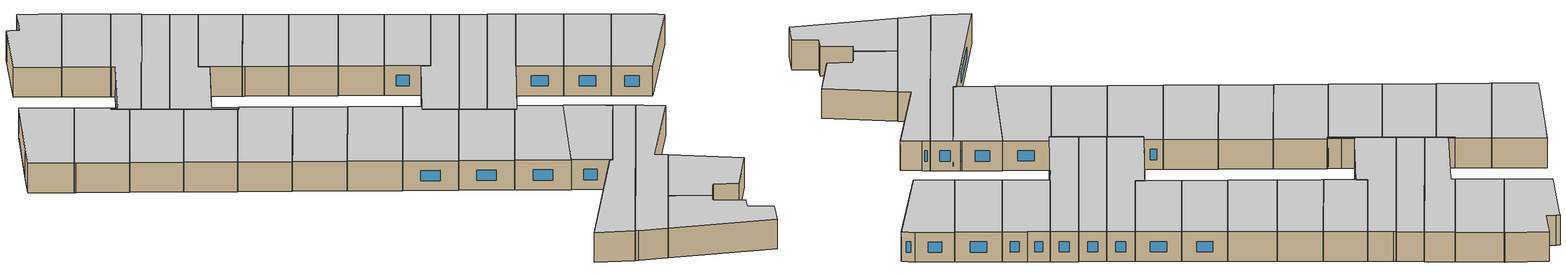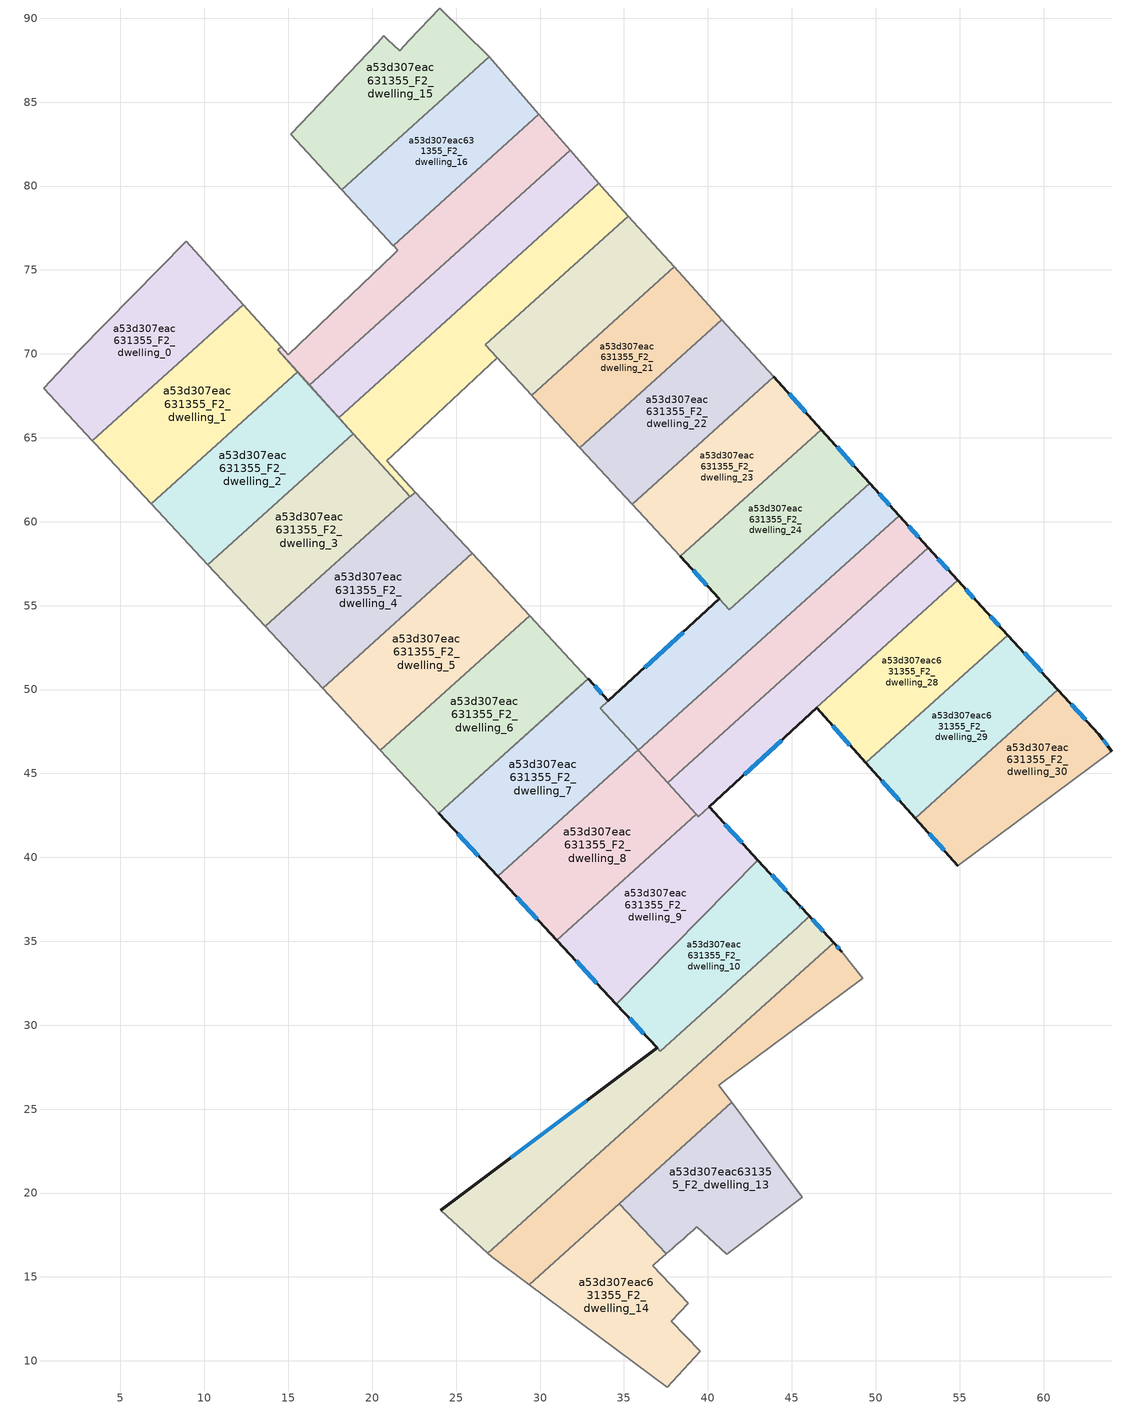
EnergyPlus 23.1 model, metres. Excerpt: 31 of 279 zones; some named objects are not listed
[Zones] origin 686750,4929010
a53d307eac631355_F2_dwelling_0
 floor to a53d307eac631355_F1_dwelling_0 (EU_floor_Construction): 8.92,76.72 12.33,72.93 3.33,64.83 0.42,67.96 2.51,70.19 z6
 wall adiabatic (EU_wall_Construction): 12.33,72.93 8.92,76.72 2.51,70.19 0.42,67.96 3.33,64.83 z6:9
 wall to a53d307eac631355_F2_dwelling_1 (EU_wall_Construction): 3.33,64.83 12.33,72.93 z6:9
 ceiling to a53d307eac631355_F3_dwelling_0 (EU_floor_Construction): 12.33,72.93 8.92,76.72 2.51,70.19 0.42,67.96 3.33,64.83 z9
a53d307eac631355_F2_dwelling_1
 floor to a53d307eac631355_F1_dwelling_1 (EU_floor_Construction): 14.57,70.43 14.37,70.25 15.55,68.93 6.83,61.07 3.47,64.68 3.33,64.83 12.33,72.93 z6
 wall to a53d307eac631355_F2_dwelling_2 (EU_wall_Construction): 6.83,61.07 15.55,68.93 z6:9
 wall adiabatic (EU_wall_Construction): 3.33,64.83 3.47,64.68 6.83,61.07 / 14.57,70.43 12.33,72.93 / 15.55,68.93 14.37,70.25 z6:9
 wall to a53d307eac631355_F2_dwelling_17 (EU_wall_Construction): 14.37,70.25 14.57,70.43 z6:9
 ceiling to a53d307eac631355_F3_dwelling_1 (EU_floor_Construction): 15.55,68.93 14.37,70.25 14.57,70.43 12.33,72.93 3.33,64.83 3.47,64.68 6.83,61.07 z9
a53d307eac631355_F2_dwelling_10
 floor to a53d307eac631355_F1_dwelling_10 (EU_floor_Construction): 45.48,37.11 45.61,36.96 46.06,36.48 45.35,35.84 37.15,28.45 34.54,31.26 42.98,39.84 z6
 wall outside (EU_wall_Construction): 45.61,36.96 45.48,37.11 42.98,39.84 / 34.54,31.26 36.97,28.64 z6:9
 wall to a53d307eac631355_F2_dwelling_9 (EU_wall_Construction): 42.98,39.84 34.54,31.26 z6:9
 wall to a53d307eac631355_F2_dwelling_11 (EU_wall_Construction): 36.97,28.64 37.15,28.45 45.35,35.84 46.06,36.48 45.61,36.96 z6:9
 window (EU_Window_Construction): 44.67,38 43.8,38.95 / 45.57,37.01 45.52,37.06 / 35.33,30.41 36.18,29.49 z6.98:8.02
 ceiling to a53d307eac631355_F3_dwelling_10 (EU_floor_Construction): 45.35,35.84 46.06,36.48 45.61,36.96 45.48,37.11 42.98,39.84 34.54,31.26 37.15,28.45 z9
a53d307eac631355_F2_dwelling_11
 floor to a53d307eac631355_F1_dwelling_11 (EU_floor_Construction): 46.06,36.48 45.62,36.97 47.5,34.92 26.9,16.4 24.07,18.97 36.97,28.64 37.15,28.45 z6
 wall outside (EU_wall_Construction): 36.97,28.64 24.07,18.97 / 47.5,34.92 45.62,36.97 z6:9
 wall to a53d307eac631355_F2_dwelling_12 (EU_wall_Construction): 26.9,16.4 47.5,34.92 z6:9
 wall adiabatic (EU_wall_Construction): 24.07,18.97 26.9,16.4 z6:9
 window (EU_Window_Construction): 32.78,25.5 28.27,22.12 / 46.89,35.59 46.23,36.3 z6.98:8.02
 ceiling to a53d307eac631355_F3_dwelling_11 (EU_floor_Construction): 37.15,28.45 36.97,28.64 24.07,18.97 26.9,16.4 47.5,34.92 45.62,36.97 46.06,36.48 z9
a53d307eac631355_F2_dwelling_12
 floor to a53d307eac631355_F1_dwelling_12 (EU_floor_Construction): 47.99,34.38 49.22,32.79 40.66,26.41 41.42,25.4 29.36,14.54 27.11,16.2 26.9,16.4 47.5,34.92 47.53,34.88 z6
 wall outside (EU_wall_Construction): 47.99,34.38 47.53,34.88 47.5,34.92 z6:9
 wall adiabatic (EU_wall_Construction): 26.9,16.4 27.11,16.2 29.36,14.54 / 41.42,25.4 40.66,26.41 49.22,32.79 47.99,34.38 z6:9
 wall to a53d307eac631355_F2_dwelling_13 (EU_wall_Construction): 34.71,19.36 41.42,25.4 z6:9
 wall to a53d307eac631355_F2_dwelling_14 (EU_wall_Construction): 29.36,14.54 34.71,19.36 z6:9
 window (EU_Window_Construction): 47.84,34.54 47.68,34.72 z6.98:8.02
 ceiling to a53d307eac631355_F3_dwelling_12 (EU_floor_Construction): 41.42,25.4 40.66,26.41 49.22,32.79 47.99,34.38 47.53,34.88 47.5,34.92 26.9,16.4 27.11,16.2 29.36,14.54 z9
a53d307eac631355_F2_dwelling_13
 floor to a53d307eac631355_F1_dwelling_13 (EU_floor_Construction): 41.42,25.4 45.62,19.75 41.11,16.34 39.34,17.98 39.23,17.88 39.12,17.79 38.78,17.49 38.62,17.35 38.55,17.29 38.09,16.89 37.87,16.69 37.72,16.55 37.53,16.39 34.71,19.36 z6
 wall adiabatic (EU_wall_Construction): 37.53,16.39 37.72,16.55 37.87,16.69 38.09,16.89 38.55,17.29 38.62,17.35 38.78,17.49 39.12,17.79 39.23,17.88 39.34,17.98 41.11,16.34 45.62,19.75 41.42,25.4 z6:9
 wall to a53d307eac631355_F2_dwelling_14 (EU_wall_Construction): 34.71,19.36 37.53,16.39 z6:9
 ceiling to a53d307eac631355_F3_dwelling_13 (EU_floor_Construction): 45.62,19.75 41.42,25.4 34.71,19.36 37.53,16.39 37.72,16.55 37.87,16.69 38.09,16.89 38.55,17.29 38.62,17.35 38.78,17.49 39.12,17.79 39.23,17.88 39.34,17.98 41.11,16.34 z9
a53d307eac631355_F2_dwelling_14
 floor to a53d307eac631355_F1_dwelling_14 (EU_floor_Construction): 37.53,16.39 37.07,15.99 37.04,15.96 36.81,15.76 36.7,15.66 38.82,13.42 37.83,12.35 39.54,10.56 37.57,8.44 29.36,14.54 34.71,19.36 z6
 wall adiabatic (EU_wall_Construction): 29.36,14.54 37.57,8.44 39.54,10.56 37.83,12.35 38.82,13.42 36.7,15.66 36.81,15.76 37.04,15.96 37.07,15.99 37.53,16.39 z6:9
 ceiling to a53d307eac631355_F3_dwelling_14 (EU_floor_Construction): 37.57,8.44 39.54,10.56 37.83,12.35 38.82,13.42 36.7,15.66 36.81,15.76 37.04,15.96 37.07,15.99 37.53,16.39 34.71,19.36 29.36,14.54 z9
a53d307eac631355_F2_dwelling_15
 floor to a53d307eac631355_F1_dwelling_15 (EU_floor_Construction): 26.91,87.75 26.96,87.69 18.19,79.79 15.15,83.08 20.32,88.55 20.69,88.95 20.93,88.73 21.63,88.07 22.21,88.69 24.03,90.61 z6
 wall adiabatic (EU_wall_Construction): 26.96,87.69 26.91,87.75 24.03,90.61 22.21,88.69 21.63,88.07 20.93,88.73 20.69,88.95 20.32,88.55 15.15,83.08 18.19,79.79 z6:9
 wall to a53d307eac631355_F2_dwelling_16 (EU_wall_Construction): 18.19,79.79 26.96,87.69 z6:9
 ceiling to a53d307eac631355_F3_dwelling_15 (EU_floor_Construction): 26.96,87.69 26.91,87.75 24.03,90.61 22.21,88.69 21.63,88.07 20.93,88.73 20.69,88.95 20.32,88.55 15.15,83.08 18.19,79.79 z9
a53d307eac631355_F2_dwelling_16
 floor to a53d307eac631355_F1_dwelling_16 (EU_floor_Construction): 26.96,87.69 29.94,84.27 21.27,76.46 18.19,79.79 z6
 wall to a53d307eac631355_F2_dwelling_17 (EU_wall_Construction): 21.27,76.46 29.94,84.27 z6:9
 wall adiabatic (EU_wall_Construction): 18.19,79.79 21.27,76.46 / 29.94,84.27 26.96,87.69 z6:9
 ceiling to a53d307eac631355_F3_dwelling_16 (EU_floor_Construction): 29.94,84.27 26.96,87.69 18.19,79.79 21.27,76.46 z9
a53d307eac631355_F2_dwelling_17
 floor to a53d307eac631355_F1_dwelling_17 (EU_floor_Construction): 29.94,84.27 31.79,82.13 16.26,68.14 14.37,70.25 14.57,70.43 15,69.95 21.29,75.93 21.53,76.16 21.28,76.44 21.27,76.46 z6
 wall adiabatic (EU_wall_Construction): 21.27,76.46 21.28,76.44 21.53,76.16 21.29,75.93 15,69.95 14.57,70.43 / 31.79,82.13 29.94,84.27 / 14.37,70.25 16.26,68.14 z6:9
 wall to a53d307eac631355_F2_dwelling_18 (EU_wall_Construction): 16.26,68.14 31.79,82.13 z6:9
 ceiling to a53d307eac631355_F3_dwelling_17 (EU_floor_Construction): 21.53,76.16 21.29,75.93 15,69.95 14.57,70.43 14.37,70.25 16.26,68.14 31.79,82.13 29.94,84.27 21.27,76.46 21.28,76.44 z9
a53d307eac631355_F2_dwelling_18
 floor to a53d307eac631355_F1_dwelling_18 (EU_floor_Construction): 31.79,82.13 33.5,80.16 18.01,66.2 16.26,68.14 z6
 wall adiabatic (EU_wall_Construction): 33.5,80.16 31.79,82.13 / 16.26,68.14 18.01,66.2 z6:9
 wall to a53d307eac631355_F2_dwelling_19 (EU_wall_Construction): 18.01,66.2 33.5,80.16 z6:9
 ceiling to a53d307eac631355_F3_dwelling_18 (EU_floor_Construction): 33.5,80.16 31.79,82.13 16.26,68.14 18.01,66.2 z9
a53d307eac631355_F2_dwelling_19
 floor to a53d307eac631355_F1_dwelling_19 (EU_floor_Construction): 33.67,79.96 35.25,78.22 26.73,70.54 27.45,69.76 21.63,64.34 20.85,63.62 21.67,62.74 22.57,61.77 22.26,61.49 18.01,66.2 33.5,80.16 z6
 wall to a53d307eac631355_F2_dwelling_4 (EU_wall_Construction): 22.26,61.49 22.57,61.77 z6:9
 wall adiabatic (EU_wall_Construction): 18.01,66.2 22.26,61.49 / 22.57,61.77 21.67,62.74 20.85,63.62 21.63,64.34 27.45,69.76 26.73,70.54 35.25,78.22 33.67,79.96 33.5,80.16 z6:9
 ceiling to a53d307eac631355_F3_dwelling_19 (EU_floor_Construction): 27.45,69.76 26.73,70.54 35.25,78.22 33.67,79.96 33.5,80.16 18.01,66.2 22.26,61.49 22.57,61.77 21.67,62.74 20.85,63.62 21.63,64.34 z9
a53d307eac631355_F2_dwelling_2
 floor to a53d307eac631355_F1_dwelling_2 (EU_floor_Construction): 15.55,68.93 18.88,65.24 10.21,57.43 6.83,61.07 z6
 wall adiabatic (EU_wall_Construction): 18.88,65.24 15.55,68.93 / 6.83,61.07 10.21,57.43 z6:9
 wall to a53d307eac631355_F2_dwelling_3 (EU_wall_Construction): 10.21,57.43 18.88,65.24 z6:9
 ceiling to a53d307eac631355_F3_dwelling_2 (EU_floor_Construction): 18.88,65.24 15.55,68.93 6.83,61.07 10.21,57.43 z9
a53d307eac631355_F2_dwelling_20
 floor to a53d307eac631355_F1_dwelling_20 (EU_floor_Construction): 35.25,78.22 37.99,75.18 29.5,67.54 26.74,70.55 z6
 wall adiabatic (EU_wall_Construction): 37.99,75.18 35.25,78.22 26.74,70.55 / 26.73,70.54 29.5,67.54 z6:9
 wall to a53d307eac631355_F2_dwelling_21 (EU_wall_Construction): 29.5,67.54 37.99,75.18 z6:9
 ceiling to a53d307eac631355_F3_dwelling_20 (EU_floor_Construction): 37.99,75.18 35.25,78.22 26.74,70.55 29.5,67.54 z9
a53d307eac631355_F2_dwelling_21
 floor to a53d307eac631355_F1_dwelling_21 (EU_floor_Construction): 37.99,75.18 40.84,72.04 32.38,64.42 29.64,67.39 29.5,67.54 z6
 wall adiabatic (EU_wall_Construction): 29.5,67.54 29.64,67.39 32.38,64.42 / 40.84,72.04 37.99,75.18 z6:9
 wall to a53d307eac631355_F2_dwelling_22 (EU_wall_Construction): 32.38,64.42 40.84,72.04 z6:9
 ceiling to a53d307eac631355_F3_dwelling_21 (EU_floor_Construction): 40.84,72.04 37.99,75.18 29.5,67.54 29.64,67.39 32.38,64.42 z9
a53d307eac631355_F2_dwelling_22
 floor to a53d307eac631355_F1_dwelling_22 (EU_floor_Construction): 40.84,72.04 43.92,68.63 35.49,61.04 32.38,64.42 z6
 wall adiabatic (EU_wall_Construction): 43.92,68.63 40.84,72.04 / 32.38,64.42 35.49,61.04 z6:9
 wall to a53d307eac631355_F2_dwelling_23 (EU_wall_Construction): 35.49,61.04 43.92,68.63 z6:9
 ceiling to a53d307eac631355_F3_dwelling_22 (EU_floor_Construction): 43.92,68.63 40.84,72.04 32.38,64.42 35.49,61.04 z9
a53d307eac631355_F2_dwelling_23
 floor to a53d307eac631355_F1_dwelling_23 (EU_floor_Construction): 43.92,68.63 46.76,65.5 38.36,57.93 35.49,61.04 z6
 wall outside (EU_wall_Construction): 46.76,65.5 43.92,68.63 z6:9
 wall to a53d307eac631355_F2_dwelling_24 (EU_wall_Construction): 38.36,57.93 46.76,65.5 z6:9
 wall adiabatic (EU_wall_Construction): 35.49,61.04 38.36,57.93 z6:9
 window (EU_Window_Construction): 45.84,66.52 44.84,67.61 z6.98:8.02
 ceiling to a53d307eac631355_F3_dwelling_23 (EU_floor_Construction): 46.76,65.5 43.92,68.63 35.49,61.04 38.36,57.93 z9
a53d307eac631355_F2_dwelling_24
 floor to a53d307eac631355_F1_dwelling_24 (EU_floor_Construction): 46.76,65.5 49.65,62.3 41.28,54.76 38.36,57.93 z6
 wall outside (EU_wall_Construction): 38.36,57.93 40.69,55.41 / 49.65,62.3 46.76,65.5 z6:9
 wall to a53d307eac631355_F2_dwelling_25 (EU_wall_Construction): 40.69,55.4 41.28,54.76 49.65,62.3 z6:9
 window (EU_Window_Construction): 39.12,57.11 39.93,56.23 / 48.71,63.34 47.7,64.46 z6.98:8.02
 ceiling to a53d307eac631355_F3_dwelling_24 (EU_floor_Construction): 49.65,62.3 46.76,65.5 38.36,57.93 41.28,54.76 z9
a53d307eac631355_F2_dwelling_25
 floor to a53d307eac631355_F1_dwelling_25 (EU_floor_Construction): 49.65,62.3 51.4,60.37 35.87,46.38 33.6,48.9 40.69,55.4 41.28,54.76 z6
 wall outside (EU_wall_Construction): 51.4,60.37 49.65,62.3 / 40.69,55.4 34.07,49.33 z6:9
 wall to a53d307eac631355_F2_dwelling_26 (EU_wall_Construction): 35.87,46.38 51.4,60.37 z6:9
 wall to a53d307eac631355_F2_dwelling_7 (EU_wall_Construction): 34.07,49.33 33.6,48.9 35.84,46.41 z6:9
 wall to a53d307eac631355_F2_dwelling_8 (EU_wall_Construction): 35.84,46.41 35.87,46.38 z6:9
 window (EU_Window_Construction): 50.83,61 50.21,61.67 / 38.54,53.43 36.22,51.31 z6.98:8.02
 ceiling to a53d307eac631355_F3_dwelling_25 (EU_floor_Construction): 41.28,54.76 40.69,55.4 33.6,48.9 35.87,46.38 51.4,60.37 49.65,62.3 z9
a53d307eac631355_F2_dwelling_26
 floor to a53d307eac631355_F1_dwelling_26 (EU_floor_Construction): 51.4,60.37 53.14,58.43 37.61,44.44 35.87,46.38 z6
 wall outside (EU_wall_Construction): 53.14,58.43 51.4,60.37 z6:9
 wall to a53d307eac631355_F2_dwelling_27 (EU_wall_Construction): 37.61,44.44 53.14,58.43 z6:9
 wall to a53d307eac631355_F2_dwelling_8 (EU_wall_Construction): 35.87,46.38 37.61,44.44 z6:9
 window (EU_Window_Construction): 52.58,59.06 51.96,59.74 z6.98:8.02
 ceiling to a53d307eac631355_F3_dwelling_26 (EU_floor_Construction): 53.14,58.43 51.4,60.37 35.87,46.38 37.61,44.44 z9
a53d307eac631355_F2_dwelling_27
 floor to a53d307eac631355_F1_dwelling_27 (EU_floor_Construction): 53.14,58.43 54.89,56.5 46.47,48.92 46.48,48.9 39.42,42.43 39.35,42.51 37.61,44.44 z6
 wall outside (EU_wall_Construction): 54.89,56.5 53.14,58.43 / 40.08,43.03 46.48,48.9 z6:9
 wall to a53d307eac631355_F2_dwelling_28 (EU_wall_Construction): 46.48,48.9 46.47,48.92 54.89,56.5 z6:9
 wall to a53d307eac631355_F2_dwelling_9 (EU_wall_Construction): 39.43,42.43 40.07,43.02 / 39.35,42.51 39.42,42.43 / 39.3,42.57 39.36,42.51 z6:9
 wall to a53d307eac631355_F2_dwelling_8 (EU_wall_Construction): 37.61,44.44 39.3,42.56 z6:9
 window (EU_Window_Construction): 54.32,57.13 53.71,57.81 / 42.16,44.94 44.4,46.99 z6.98:8.02
 ceiling to a53d307eac631355_F3_dwelling_27 (EU_floor_Construction): 46.48,48.9 46.47,48.92 54.89,56.5 53.14,58.43 37.61,44.44 39.35,42.51 39.42,42.43 z9
a53d307eac631355_F2_dwelling_28
 floor to a53d307eac631355_F1_dwelling_28 (EU_floor_Construction): 56.32,54.92 57.87,53.25 49.41,45.63 46.48,48.9 46.47,48.92 54.89,56.5 z6
 wall outside (EU_wall_Construction): 57.87,53.25 56.32,54.92 54.89,56.5 / 46.48,48.9 49.41,45.63 z6:9
 wall to a53d307eac631355_F2_dwelling_29 (EU_wall_Construction): 49.41,45.63 57.87,53.25 z6:9
 window (EU_Window_Construction): 55.86,55.44 55.36,55.99 / 57.36,53.79 56.82,54.38 / 47.44,47.84 48.46,46.7 z6.98:8.02
 ceiling to a53d307eac631355_F3_dwelling_28 (EU_floor_Construction): 57.87,53.25 56.32,54.92 54.89,56.5 46.47,48.92 46.48,48.9 49.41,45.63 z9
a53d307eac631355_F2_dwelling_29
 floor to a53d307eac631355_F1_dwelling_29 (EU_floor_Construction): 57.87,53.25 60.86,50 52.36,42.34 49.41,45.63 z6
 wall outside (EU_wall_Construction): 60.86,50 57.87,53.25 / 49.41,45.63 52.36,42.34 z6:9
 wall to a53d307eac631355_F2_dwelling_30 (EU_wall_Construction): 52.36,42.34 60.86,50 z6:9
 window (EU_Window_Construction): 59.89,51.06 58.84,52.19 / 50.37,44.56 51.4,43.41 z6.98:8.02
 ceiling to a53d307eac631355_F3_dwelling_29 (EU_floor_Construction): 60.86,50 57.87,53.25 49.41,45.63 52.36,42.34 z9
a53d307eac631355_F2_dwelling_3
 floor to a53d307eac631355_F1_dwelling_3 (EU_floor_Construction): 18.88,65.24 22.22,61.53 13.61,53.77 10.21,57.43 z6
 wall adiabatic (EU_wall_Construction): 22.22,61.53 18.88,65.24 / 10.21,57.43 13.61,53.77 z6:9
 wall to a53d307eac631355_F2_dwelling_4 (EU_wall_Construction): 13.61,53.77 22.22,61.53 z6:9
 ceiling to a53d307eac631355_F3_dwelling_3 (EU_floor_Construction): 22.22,61.53 18.88,65.24 10.21,57.43 13.61,53.77 z9
a53d307eac631355_F2_dwelling_30
 floor to a53d307eac631355_F1_dwelling_30 (EU_floor_Construction): 63.3,47.35 64.07,46.31 54.9,39.51 52.36,42.34 60.86,50 z6
 wall outside (EU_wall_Construction): 52.36,42.34 54.9,39.51 / 64.07,46.31 63.3,47.35 60.86,50 z6:9
 wall adiabatic (EU_wall_Construction): 54.9,39.51 64.07,46.31 z6:9
 window (EU_Window_Construction): 53.19,41.42 54.08,40.43 / 62.51,48.21 61.65,49.14 / 63.82,46.65 63.55,47.01 z6.98:8.02
 ceiling to a53d307eac631355_F3_dwelling_30 (EU_floor_Construction): 64.07,46.31 63.3,47.35 60.86,50 52.36,42.34 54.9,39.51 z9
a53d307eac631355_F2_dwelling_4
 floor to a53d307eac631355_F1_dwelling_4 (EU_floor_Construction): 22.57,61.77 25.95,58.11 17.04,50.08 13.61,53.77 22.22,61.53 22.26,61.49 z6
 wall adiabatic (EU_wall_Construction): 22.26,61.49 22.22,61.53 / 13.61,53.77 17.04,50.08 25.95,58.11 22.57,61.77 z6:9
 ceiling to a53d307eac631355_F3_dwelling_4 (EU_floor_Construction): 25.95,58.11 22.57,61.77 22.26,61.49 22.22,61.53 13.61,53.77 17.04,50.08 z9
a53d307eac631355_F2_dwelling_5
 floor to a53d307eac631355_F1_dwelling_5 (EU_floor_Construction): 25.96,58.11 29.39,54.39 20.49,46.37 17.04,50.08 z6
 wall adiabatic (EU_wall_Construction): 29.39,54.39 25.96,58.11 17.04,50.08 20.49,46.37 z6:9
 wall to a53d307eac631355_F2_dwelling_6 (EU_wall_Construction): 20.49,46.37 29.39,54.39 z6:9
 ceiling to a53d307eac631355_F3_dwelling_5 (EU_floor_Construction): 29.39,54.39 25.96,58.11 17.04,50.08 20.49,46.37 z9
a53d307eac631355_F2_dwelling_6
 floor to a53d307eac631355_F1_dwelling_6 (EU_floor_Construction): 29.39,54.39 32.85,50.65 23.97,42.63 20.49,46.37 z6
 wall adiabatic (EU_wall_Construction): 20.49,46.37 23.97,42.63 32.4,50.23 32.86,50.64 / 32.85,50.65 29.39,54.39 z6:9
 ceiling to a53d307eac631355_F3_dwelling_6 (EU_floor_Construction): 32.85,50.65 29.39,54.39 20.49,46.37 23.97,42.63 z9
a53d307eac631355_F2_dwelling_7
 floor to a53d307eac631355_F1_dwelling_7 (EU_floor_Construction): 34.07,49.33 33.6,48.9 35.84,46.41 27.47,38.87 23.97,42.63 32.86,50.64 z6
 wall outside (EU_wall_Construction): 34.07,49.33 32.86,50.64 / 23.97,42.63 27.47,38.87 z6:9
 wall to a53d307eac631355_F2_dwelling_8 (EU_wall_Construction): 27.47,38.87 35.84,46.41 z6:9
 wall adiabatic (EU_wall_Construction): 32.86,50.64 23.97,42.63 z6:9
 window (EU_Window_Construction): 33.68,49.76 33.25,50.22 / 25.1,41.41 26.33,40.09 z6.98:8.02
 ceiling to a53d307eac631355_F3_dwelling_7 (EU_floor_Construction): 35.84,46.41 33.6,48.9 34.07,49.33 32.86,50.64 23.97,42.63 27.47,38.87 z9
a53d307eac631355_F2_dwelling_8
 floor to a53d307eac631355_F1_dwelling_8 (EU_floor_Construction): 35.84,46.41 39.3,42.57 30.99,35.08 27.47,38.87 z6
 wall outside (EU_wall_Construction): 27.47,38.87 30.99,35.08 z6:9
 wall to a53d307eac631355_F2_dwelling_9 (EU_wall_Construction): 30.99,35.08 39.3,42.57 z6:9
 window (EU_Window_Construction): 28.61,37.64 29.84,36.31 z6.98:8.02
 ceiling to a53d307eac631355_F3_dwelling_8 (EU_floor_Construction): 39.3,42.57 35.84,46.41 27.47,38.87 30.99,35.08 z9
a53d307eac631355_F2_dwelling_9
 floor to a53d307eac631355_F1_dwelling_9 (EU_floor_Construction): 40.07,43.02 42.98,39.84 34.54,31.26 30.99,35.08 39.3,42.57 39.43,42.43 z6
 wall outside (EU_wall_Construction): 42.98,39.84 40.07,43.02 / 30.99,35.08 34.54,31.26 z6:9
 window (EU_Window_Construction): 42.04,40.88 41.02,41.99 / 32.15,33.83 33.39,32.5 z6.98:8.02
 ceiling to a53d307eac631355_F3_dwelling_9 (EU_floor_Construction): 34.54,31.26 42.98,39.84 40.07,43.02 39.43,42.43 39.3,42.57 30.99,35.08 z9
[Building]
EU S2 Campaign: North Axis=0; Terrain=City; Solar Distribution=FullExterior
[Site:Location]
Bologna: Latitude=44.5; Longitude=11.25; Time Zone=1; Elevation=37
[SizingPeriod:WeatherFileDays]
AnnualSizingPeriod: Begin Month=1; Begin Day of Month=1; End Month=12; End Day of Month=31; Day of Week for Start Day=Monday; Use Weather File Daylight Saving Period=No; Use Weather File Rain and Snow Indicators=No
[MATERIAL]
EU_InternalMass_Material: Roughness=MediumRough; Thickness=0.1; Conductivity=1; Density=1800; Specific Heat=900; Thermal Absorptance=0.9; Solar Absorptance=0.7; Visible Absorptance=0.7
[MATERIAL:NOMASS] Roughness=MediumRough; Thermal Absorptance=0.9; Solar Absorptance=0.7; Visible Absorptance=0.7
Name | Thermal Resistance
EU_wall_NoMass | 0.905828
EU_floor_NoMass | 0.67114
[WINDOWMATERIAL:SIMPLEGLAZINGSYSTEM]
EU_Window_SimpleGlazing: UFactor=4.52486; Solar Heat Gain Coefficient=0.85; Visible Transmittance=0.85
[CONSTRUCTION]
EU_wall_Construction: EU_wall_NoMass
EU_floor_Construction: EU_floor_NoMass
EU_Window_Construction: EU_Window_SimpleGlazing
EU_InternalMass_Construction: EU_InternalMass_Material
[ZONE] Type=1; Multiplier=1; Ceiling Height=autocalculate; Floor Area=autocalculate; Part of Total Floor Area=Yes
Name | Volume
a53d307eac631355_F2_dwelling_0 | 171.604
a53d307eac631355_F2_dwelling_1 | 184.271
a53d307eac631355_F2_dwelling_10 | 151.141
a53d307eac631355_F2_dwelling_11 | 222.594
a53d307eac631355_F2_dwelling_12 | 223.252
a53d307eac631355_F2_dwelling_13 | 155.102
a53d307eac631355_F2_dwelling_14 | 157.271
a53d307eac631355_F2_dwelling_15 | 160.153
a53d307eac631355_F2_dwelling_16 | 159.698
a53d307eac631355_F2_dwelling_17 | 163.465
a53d307eac631355_F2_dwelling_18 | 163.493
a53d307eac631355_F2_dwelling_19 | 198.623
a53d307eac631355_F2_dwelling_2 | 174.372
a53d307eac631355_F2_dwelling_20 | 140.32
a53d307eac631355_F2_dwelling_21 | 145.242
a53d307eac631355_F2_dwelling_22 | 156.439
a53d307eac631355_F2_dwelling_23 | 143.767
a53d307eac631355_F2_dwelling_24 | 145.678
a53d307eac631355_F2_dwelling_25 | 187.222
a53d307eac631355_F2_dwelling_26 | 163.474
a53d307eac631355_F2_dwelling_27 | 165.2
a53d307eac631355_F2_dwelling_28 | 150.135
a53d307eac631355_F2_dwelling_29 | 151.158
a53d307eac631355_F2_dwelling_3 | 174.359
a53d307eac631355_F2_dwelling_30 | 149.488
a53d307eac631355_F2_dwelling_4 | 181.154
a53d307eac631355_F2_dwelling_5 | 182.189
a53d307eac631355_F2_dwelling_6 | 183.219
a53d307eac631355_F2_dwelling_7 | 177.751
a53d307eac631355_F2_dwelling_8 | 174.38
a53d307eac631355_F2_dwelling_9 | 174.817
[INTERNALMASS] Construction=EU_InternalMass_Construction
Name | Zone or ZoneList | Surface Area
a53d307eac631355_F2_dwelling_0_EU_InternalMass | a53d307eac631355_F2_dwelling_0 | 57.1994
a53d307eac631355_F2_dwelling_1_EU_InternalMass | a53d307eac631355_F2_dwelling_1 | 61.4251
a53d307eac631355_F2_dwelling_2_EU_InternalMass | a53d307eac631355_F2_dwelling_2 | 58.1245
a53d307eac631355_F2_dwelling_3_EU_InternalMass | a53d307eac631355_F2_dwelling_3 | 58.1197
a53d307eac631355_F2_dwelling_4_EU_InternalMass | a53d307eac631355_F2_dwelling_4 | 60.388
a53d307eac631355_F2_dwelling_5_EU_InternalMass | a53d307eac631355_F2_dwelling_5 | 60.7557
a53d307eac631355_F2_dwelling_6_EU_InternalMass | a53d307eac631355_F2_dwelling_6 | 61.1039
a53d307eac631355_F2_dwelling_7_EU_InternalMass | a53d307eac631355_F2_dwelling_7 | 59.2516
a53d307eac631355_F2_dwelling_8_EU_InternalMass | a53d307eac631355_F2_dwelling_8 | 58.1268
a53d307eac631355_F2_dwelling_9_EU_InternalMass | a53d307eac631355_F2_dwelling_9 | 58.2725
a53d307eac631355_F2_dwelling_10_EU_InternalMass | a53d307eac631355_F2_dwelling_10 | 50.3778
a53d307eac631355_F2_dwelling_11_EU_InternalMass | a53d307eac631355_F2_dwelling_11 | 74.1855
a53d307eac631355_F2_dwelling_12_EU_InternalMass | a53d307eac631355_F2_dwelling_12 | 74.412
a53d307eac631355_F2_dwelling_13_EU_InternalMass | a53d307eac631355_F2_dwelling_13 | 51.7014
a53d307eac631355_F2_dwelling_14_EU_InternalMass | a53d307eac631355_F2_dwelling_14 | 52.428
a53d307eac631355_F2_dwelling_15_EU_InternalMass | a53d307eac631355_F2_dwelling_15 | 53.3843
a53d307eac631355_F2_dwelling_16_EU_InternalMass | a53d307eac631355_F2_dwelling_16 | 53.2325
a53d307eac631355_F2_dwelling_17_EU_InternalMass | a53d307eac631355_F2_dwelling_17 | 54.4884
a53d307eac631355_F2_dwelling_18_EU_InternalMass | a53d307eac631355_F2_dwelling_18 | 54.4977
a53d307eac631355_F2_dwelling_19_EU_InternalMass | a53d307eac631355_F2_dwelling_19 | 66.2078
a53d307eac631355_F2_dwelling_20_EU_InternalMass | a53d307eac631355_F2_dwelling_20 | 46.7851
a53d307eac631355_F2_dwelling_21_EU_InternalMass | a53d307eac631355_F2_dwelling_21 | 48.4154
a53d307eac631355_F2_dwelling_22_EU_InternalMass | a53d307eac631355_F2_dwelling_22 | 52.146
a53d307eac631355_F2_dwelling_23_EU_InternalMass | a53d307eac631355_F2_dwelling_23 | 47.9225
a53d307eac631355_F2_dwelling_24_EU_InternalMass | a53d307eac631355_F2_dwelling_24 | 48.5579
a53d307eac631355_F2_dwelling_25_EU_InternalMass | a53d307eac631355_F2_dwelling_25 | 62.4068
a53d307eac631355_F2_dwelling_26_EU_InternalMass | a53d307eac631355_F2_dwelling_26 | 54.4913
a53d307eac631355_F2_dwelling_27_EU_InternalMass | a53d307eac631355_F2_dwelling_27 | 55.0936
a53d307eac631355_F2_dwelling_28_EU_InternalMass | a53d307eac631355_F2_dwelling_28 | 50.0516
a53d307eac631355_F2_dwelling_29_EU_InternalMass | a53d307eac631355_F2_dwelling_29 | 50.3859
a53d307eac631355_F2_dwelling_30_EU_InternalMass | a53d307eac631355_F2_dwelling_30 | 49.829
[OTHEREQUIPMENT] Fuel Type=Electricity; Design Level Calculation Method=Watts/Area; Power per Zone Floor Area=1; Fraction Latent=0; Fraction Radiant=0; Fraction Lost=0; Carbon Dioxide Generation Rate=0; EndUse Subcategory=EU_Step8_InternalGains
Name | Zone or ZoneList or Space or SpaceList | Schedule
EU_Step8_InternalGain_a53d307eac631355_F2_dwelling_0_f000 | a53d307eac631355_F2_dwelling_0 | EU_Step8_GainSchedule_a53d307eac631355_F2_dwelling_0_f000
EU_Step8_InternalGain_a53d307eac631355_F2_dwelling_1_f000 | a53d307eac631355_F2_dwelling_1 | EU_Step8_GainSchedule_a53d307eac631355_F2_dwelling_1_f000
EU_Step8_InternalGain_a53d307eac631355_F2_dwelling_2_f000 | a53d307eac631355_F2_dwelling_2 | EU_Step8_GainSchedule_a53d307eac631355_F2_dwelling_2_f000
EU_Step8_InternalGain_a53d307eac631355_F2_dwelling_3_f000 | a53d307eac631355_F2_dwelling_3 | EU_Step8_GainSchedule_a53d307eac631355_F2_dwelling_3_f000
EU_Step8_InternalGain_a53d307eac631355_F2_dwelling_4_f000 | a53d307eac631355_F2_dwelling_4 | EU_Step8_GainSchedule_a53d307eac631355_F2_dwelling_4_f000
EU_Step8_InternalGain_a53d307eac631355_F2_dwelling_5_f000 | a53d307eac631355_F2_dwelling_5 | EU_Step8_GainSchedule_a53d307eac631355_F2_dwelling_5_f000
EU_Step8_InternalGain_a53d307eac631355_F2_dwelling_6_f000 | a53d307eac631355_F2_dwelling_6 | EU_Step8_GainSchedule_a53d307eac631355_F2_dwelling_6_f000
EU_Step8_InternalGain_a53d307eac631355_F2_dwelling_7_f000 | a53d307eac631355_F2_dwelling_7 | EU_Step8_GainSchedule_a53d307eac631355_F2_dwelling_7_f000
EU_Step8_InternalGain_a53d307eac631355_F2_dwelling_8_f000 | a53d307eac631355_F2_dwelling_8 | EU_Step8_GainSchedule_a53d307eac631355_F2_dwelling_8_f000
EU_Step8_InternalGain_a53d307eac631355_F2_dwelling_9_f000 | a53d307eac631355_F2_dwelling_9 | EU_Step8_GainSchedule_a53d307eac631355_F2_dwelling_9_f000
EU_Step8_InternalGain_a53d307eac631355_F2_dwelling_10_f000 | a53d307eac631355_F2_dwelling_10 | EU_Step8_GainSchedule_a53d307eac631355_F2_dwelling_10_f000
EU_Step8_InternalGain_a53d307eac631355_F2_dwelling_11_f000 | a53d307eac631355_F2_dwelling_11 | EU_Step8_GainSchedule_a53d307eac631355_F2_dwelling_11_f000
EU_Step8_InternalGain_a53d307eac631355_F2_dwelling_12_f000 | a53d307eac631355_F2_dwelling_12 | EU_Step8_GainSchedule_a53d307eac631355_F2_dwelling_12_f000
EU_Step8_InternalGain_a53d307eac631355_F2_dwelling_13_f000 | a53d307eac631355_F2_dwelling_13 | EU_Step8_GainSchedule_a53d307eac631355_F2_dwelling_13_f000
EU_Step8_InternalGain_a53d307eac631355_F2_dwelling_14_f000 | a53d307eac631355_F2_dwelling_14 | EU_Step8_GainSchedule_a53d307eac631355_F2_dwelling_14_f000
EU_Step8_InternalGain_a53d307eac631355_F2_dwelling_15_f000 | a53d307eac631355_F2_dwelling_15 | EU_Step8_GainSchedule_a53d307eac631355_F2_dwelling_15_f000
EU_Step8_InternalGain_a53d307eac631355_F2_dwelling_16_f000 | a53d307eac631355_F2_dwelling_16 | EU_Step8_GainSchedule_a53d307eac631355_F2_dwelling_16_f000
EU_Step8_InternalGain_a53d307eac631355_F2_dwelling_17_f000 | a53d307eac631355_F2_dwelling_17 | EU_Step8_GainSchedule_a53d307eac631355_F2_dwelling_17_f000
EU_Step8_InternalGain_a53d307eac631355_F2_dwelling_18_f000 | a53d307eac631355_F2_dwelling_18 | EU_Step8_GainSchedule_a53d307eac631355_F2_dwelling_18_f000
EU_Step8_InternalGain_a53d307eac631355_F2_dwelling_19_f000 | a53d307eac631355_F2_dwelling_19 | EU_Step8_GainSchedule_a53d307eac631355_F2_dwelling_19_f000
EU_Step8_InternalGain_a53d307eac631355_F2_dwelling_20_f000 | a53d307eac631355_F2_dwelling_20 | EU_Step8_GainSchedule_a53d307eac631355_F2_dwelling_20_f000
EU_Step8_InternalGain_a53d307eac631355_F2_dwelling_21_f000 | a53d307eac631355_F2_dwelling_21 | EU_Step8_GainSchedule_a53d307eac631355_F2_dwelling_21_f000
EU_Step8_InternalGain_a53d307eac631355_F2_dwelling_22_f000 | a53d307eac631355_F2_dwelling_22 | EU_Step8_GainSchedule_a53d307eac631355_F2_dwelling_22_f000
EU_Step8_InternalGain_a53d307eac631355_F2_dwelling_23_f000 | a53d307eac631355_F2_dwelling_23 | EU_Step8_GainSchedule_a53d307eac631355_F2_dwelling_23_f000
EU_Step8_InternalGain_a53d307eac631355_F2_dwelling_24_f000 | a53d307eac631355_F2_dwelling_24 | EU_Step8_GainSchedule_a53d307eac631355_F2_dwelling_24_f000
EU_Step8_InternalGain_a53d307eac631355_F2_dwelling_25_f000 | a53d307eac631355_F2_dwelling_25 | EU_Step8_GainSchedule_a53d307eac631355_F2_dwelling_25_f000
EU_Step8_InternalGain_a53d307eac631355_F2_dwelling_26_f000 | a53d307eac631355_F2_dwelling_26 | EU_Step8_GainSchedule_a53d307eac631355_F2_dwelling_26_f000
EU_Step8_InternalGain_a53d307eac631355_F2_dwelling_27_f000 | a53d307eac631355_F2_dwelling_27 | EU_Step8_GainSchedule_a53d307eac631355_F2_dwelling_27_f000
EU_Step8_InternalGain_a53d307eac631355_F2_dwelling_28_f000 | a53d307eac631355_F2_dwelling_28 | EU_Step8_GainSchedule_a53d307eac631355_F2_dwelling_28_f000
EU_Step8_InternalGain_a53d307eac631355_F2_dwelling_29_f000 | a53d307eac631355_F2_dwelling_29 | EU_Step8_GainSchedule_a53d307eac631355_F2_dwelling_29_f000
EU_Step8_InternalGain_a53d307eac631355_F2_dwelling_30_f000 | a53d307eac631355_F2_dwelling_30 | EU_Step8_GainSchedule_a53d307eac631355_F2_dwelling_30_f000
[ZONEVENTILATION:DESIGNFLOWRATE] Schedule=EU_AlwaysOn; Design Flow Rate Calculation Method=AirChanges/Hour; Air Changes per Hour=0.73129; Ventilation Type=Natural; Fan Pressure Rise=0; Fan Total Efficiency=1; Constant Term Coefficient=1; Temperature Term Coefficient=0; Velocity Term Coefficient=0; Velocity Squared Term Coefficient=0; Minimum Indoor Temperature=-100; Maximum Indoor Temperature=100; Delta Temperature=-100; Minimum Outdoor Temperature=-100; Maximum Outdoor Temperature=100; Maximum Wind Speed=40
Name | Zone or ZoneList or Space or SpaceList
EU_ConstantAir_a53d307eac631355_F2_dwelling_0 | a53d307eac631355_F2_dwelling_0
EU_ConstantAir_a53d307eac631355_F2_dwelling_1 | a53d307eac631355_F2_dwelling_1
EU_ConstantAir_a53d307eac631355_F2_dwelling_2 | a53d307eac631355_F2_dwelling_2
EU_ConstantAir_a53d307eac631355_F2_dwelling_3 | a53d307eac631355_F2_dwelling_3
EU_ConstantAir_a53d307eac631355_F2_dwelling_4 | a53d307eac631355_F2_dwelling_4
EU_ConstantAir_a53d307eac631355_F2_dwelling_5 | a53d307eac631355_F2_dwelling_5
EU_ConstantAir_a53d307eac631355_F2_dwelling_6 | a53d307eac631355_F2_dwelling_6
EU_ConstantAir_a53d307eac631355_F2_dwelling_7 | a53d307eac631355_F2_dwelling_7
EU_ConstantAir_a53d307eac631355_F2_dwelling_8 | a53d307eac631355_F2_dwelling_8
EU_ConstantAir_a53d307eac631355_F2_dwelling_9 | a53d307eac631355_F2_dwelling_9
EU_ConstantAir_a53d307eac631355_F2_dwelling_10 | a53d307eac631355_F2_dwelling_10
EU_ConstantAir_a53d307eac631355_F2_dwelling_11 | a53d307eac631355_F2_dwelling_11
EU_ConstantAir_a53d307eac631355_F2_dwelling_12 | a53d307eac631355_F2_dwelling_12
EU_ConstantAir_a53d307eac631355_F2_dwelling_13 | a53d307eac631355_F2_dwelling_13
EU_ConstantAir_a53d307eac631355_F2_dwelling_14 | a53d307eac631355_F2_dwelling_14
EU_ConstantAir_a53d307eac631355_F2_dwelling_15 | a53d307eac631355_F2_dwelling_15
EU_ConstantAir_a53d307eac631355_F2_dwelling_16 | a53d307eac631355_F2_dwelling_16
EU_ConstantAir_a53d307eac631355_F2_dwelling_17 | a53d307eac631355_F2_dwelling_17
EU_ConstantAir_a53d307eac631355_F2_dwelling_18 | a53d307eac631355_F2_dwelling_18
EU_ConstantAir_a53d307eac631355_F2_dwelling_19 | a53d307eac631355_F2_dwelling_19
EU_ConstantAir_a53d307eac631355_F2_dwelling_20 | a53d307eac631355_F2_dwelling_20
EU_ConstantAir_a53d307eac631355_F2_dwelling_21 | a53d307eac631355_F2_dwelling_21
EU_ConstantAir_a53d307eac631355_F2_dwelling_22 | a53d307eac631355_F2_dwelling_22
EU_ConstantAir_a53d307eac631355_F2_dwelling_23 | a53d307eac631355_F2_dwelling_23
EU_ConstantAir_a53d307eac631355_F2_dwelling_24 | a53d307eac631355_F2_dwelling_24
EU_ConstantAir_a53d307eac631355_F2_dwelling_25 | a53d307eac631355_F2_dwelling_25
EU_ConstantAir_a53d307eac631355_F2_dwelling_26 | a53d307eac631355_F2_dwelling_26
EU_ConstantAir_a53d307eac631355_F2_dwelling_27 | a53d307eac631355_F2_dwelling_27
EU_ConstantAir_a53d307eac631355_F2_dwelling_28 | a53d307eac631355_F2_dwelling_28
EU_ConstantAir_a53d307eac631355_F2_dwelling_29 | a53d307eac631355_F2_dwelling_29
EU_ConstantAir_a53d307eac631355_F2_dwelling_30 | a53d307eac631355_F2_dwelling_30
[HVACTEMPLATE:THERMOSTAT] Constant Heating Setpoint=20; Constant Cooling Setpoint=50
EU_HeatOnly_a53d307eac631355_F2_dwelling_19; EU_HeatOnly_a53d307eac631355_F2_dwelling_20; EU_HeatOnly_a53d307eac631355_F2_dwelling_21; EU_HeatOnly_a53d307eac631355_F2_dwelling_22; EU_HeatOnly_a53d307eac631355_F2_dwelling_23; EU_HeatOnly_a53d307eac631355_F2_dwelling_24; EU_HeatOnly_a53d307eac631355_F2_dwelling_25; EU_HeatOnly_a53d307eac631355_F2_dwelling_26; EU_HeatOnly_a53d307eac631355_F2_dwelling_27; EU_HeatOnly_a53d307eac631355_F2_dwelling_28; EU_HeatOnly_a53d307eac631355_F2_dwelling_29; EU_HeatOnly_a53d307eac631355_F2_dwelling_30; EU_HeatOnly_a53d307eac631355_F3_dwelling_0; EU_HeatOnly_a53d307eac631355_F3_dwelling_1; EU_HeatOnly_a53d307eac631355_F3_dwelling_2; EU_HeatOnly_a53d307eac631355_F3_dwelling_3; EU_HeatOnly_a53d307eac631355_F3_dwelling_4; EU_HeatOnly_a53d307eac631355_F3_dwelling_5; EU_HeatOnly_a53d307eac631355_F3_dwelling_6; EU_HeatOnly_a53d307eac631355_F3_dwelling_7; EU_HeatOnly_a53d307eac631355_F3_dwelling_8; EU_HeatOnly_a53d307eac631355_F3_dwelling_9; EU_HeatOnly_a53d307eac631355_F3_dwelling_10; EU_HeatOnly_a53d307eac631355_F3_dwelling_11; EU_HeatOnly_a53d307eac631355_F3_dwelling_12; EU_HeatOnly_a53d307eac631355_F3_dwelling_13; EU_HeatOnly_a53d307eac631355_F3_dwelling_14; EU_HeatOnly_a53d307eac631355_F3_dwelling_15; EU_HeatOnly_a53d307eac631355_F3_dwelling_16; EU_HeatOnly_a53d307eac631355_F3_dwelling_17; EU_HeatOnly_a53d307eac631355_F3_dwelling_18; EU_HeatOnly_a53d307eac631355_F3_dwelling_19; EU_HeatOnly_a53d307eac631355_F3_dwelling_20; EU_HeatOnly_a53d307eac631355_F3_dwelling_21; EU_HeatOnly_a53d307eac631355_F3_dwelling_22; EU_HeatOnly_a53d307eac631355_F3_dwelling_23; EU_HeatOnly_a53d307eac631355_F3_dwelling_24; EU_HeatOnly_a53d307eac631355_F3_dwelling_25; EU_HeatOnly_a53d307eac631355_F3_dwelling_26; EU_HeatOnly_a53d307eac631355_F3_dwelling_27; EU_HeatOnly_a53d307eac631355_F3_dwelling_28; EU_HeatOnly_a53d307eac631355_F3_dwelling_29; EU_HeatOnly_a53d307eac631355_F3_dwelling_30; EU_HeatOnly_a53d307eac631355_F4_dwelling_0; EU_HeatOnly_a53d307eac631355_F4_dwelling_1; EU_HeatOnly_a53d307eac631355_F4_dwelling_2; EU_HeatOnly_a53d307eac631355_F4_dwelling_3; EU_HeatOnly_a53d307eac631355_F4_dwelling_4; EU_HeatOnly_a53d307eac631355_F4_dwelling_5; EU_HeatOnly_a53d307eac631355_F4_dwelling_6; EU_HeatOnly_a53d307eac631355_F4_dwelling_7; EU_HeatOnly_a53d307eac631355_F4_dwelling_8; EU_HeatOnly_a53d307eac631355_F4_dwelling_9; EU_HeatOnly_a53d307eac631355_F4_dwelling_10; EU_HeatOnly_a53d307eac631355_F4_dwelling_11; EU_HeatOnly_a53d307eac631355_F4_dwelling_12; EU_HeatOnly_a53d307eac631355_F4_dwelling_13; EU_HeatOnly_a53d307eac631355_F4_dwelling_14
[HVACTEMPLATE:ZONE:IDEALLOADSAIRSYSTEM] System Availability Schedule=EU_AlwaysOn; Maximum Heating Supply Air Temperature=50; Minimum Cooling Supply Air Temperature=13; Maximum Heating Supply Air Humidity Ratio=0.0156; Minimum Cooling Supply Air Humidity Ratio=0.0077; Heating Limit=NoLimit; Cooling Limit=NoLimit; Heating Availability Schedule=EU_AlwaysOn; Cooling Availability Schedule=EU_CoolingOff; Dehumidification Control Type=ConstantSensibleHeatRatio; Cooling Sensible Heat Ratio=0.7; Dehumidification Setpoint=60; Humidification Control Type=None; Humidification Setpoint=30; Outdoor Air Method=None; Outdoor Air Flow Rate per Person=0.00944; Outdoor Air Flow Rate per Zone Floor Area=0; Outdoor Air Flow Rate per Zone=0; Demand Controlled Ventilation Type=None; Outdoor Air Economizer Type=NoEconomizer; Heat Recovery Type=None; Sensible Heat Recovery Effectiveness=0.7; Latent Heat Recovery Effectiveness=0.65
Name | Template Thermostat
a53d307eac631355_F2_dwelling_0 | EU_HeatOnly_a53d307eac631355_F2_dwelling_0
a53d307eac631355_F2_dwelling_1 | EU_HeatOnly_a53d307eac631355_F2_dwelling_1
a53d307eac631355_F2_dwelling_2 | EU_HeatOnly_a53d307eac631355_F2_dwelling_2
a53d307eac631355_F2_dwelling_3 | EU_HeatOnly_a53d307eac631355_F2_dwelling_3
a53d307eac631355_F2_dwelling_4 | EU_HeatOnly_a53d307eac631355_F2_dwelling_4
a53d307eac631355_F2_dwelling_5 | EU_HeatOnly_a53d307eac631355_F2_dwelling_5
a53d307eac631355_F2_dwelling_6 | EU_HeatOnly_a53d307eac631355_F2_dwelling_6
a53d307eac631355_F2_dwelling_7 | EU_HeatOnly_a53d307eac631355_F2_dwelling_7
a53d307eac631355_F2_dwelling_8 | EU_HeatOnly_a53d307eac631355_F2_dwelling_8
a53d307eac631355_F2_dwelling_9 | EU_HeatOnly_a53d307eac631355_F2_dwelling_9
a53d307eac631355_F2_dwelling_10 | EU_HeatOnly_a53d307eac631355_F2_dwelling_10
a53d307eac631355_F2_dwelling_11 | EU_HeatOnly_a53d307eac631355_F2_dwelling_11
a53d307eac631355_F2_dwelling_12 | EU_HeatOnly_a53d307eac631355_F2_dwelling_12
a53d307eac631355_F2_dwelling_13 | EU_HeatOnly_a53d307eac631355_F2_dwelling_13
a53d307eac631355_F2_dwelling_14 | EU_HeatOnly_a53d307eac631355_F2_dwelling_14
a53d307eac631355_F2_dwelling_15 | EU_HeatOnly_a53d307eac631355_F2_dwelling_15
a53d307eac631355_F2_dwelling_16 | EU_HeatOnly_a53d307eac631355_F2_dwelling_16
a53d307eac631355_F2_dwelling_17 | EU_HeatOnly_a53d307eac631355_F2_dwelling_17
a53d307eac631355_F2_dwelling_18 | EU_HeatOnly_a53d307eac631355_F2_dwelling_18
a53d307eac631355_F2_dwelling_19 | EU_HeatOnly_a53d307eac631355_F2_dwelling_19
a53d307eac631355_F2_dwelling_20 | EU_HeatOnly_a53d307eac631355_F2_dwelling_20
a53d307eac631355_F2_dwelling_21 | EU_HeatOnly_a53d307eac631355_F2_dwelling_21
a53d307eac631355_F2_dwelling_22 | EU_HeatOnly_a53d307eac631355_F2_dwelling_22
a53d307eac631355_F2_dwelling_23 | EU_HeatOnly_a53d307eac631355_F2_dwelling_23
a53d307eac631355_F2_dwelling_24 | EU_HeatOnly_a53d307eac631355_F2_dwelling_24
a53d307eac631355_F2_dwelling_25 | EU_HeatOnly_a53d307eac631355_F2_dwelling_25
a53d307eac631355_F2_dwelling_26 | EU_HeatOnly_a53d307eac631355_F2_dwelling_26
a53d307eac631355_F2_dwelling_27 | EU_HeatOnly_a53d307eac631355_F2_dwelling_27
a53d307eac631355_F2_dwelling_28 | EU_HeatOnly_a53d307eac631355_F2_dwelling_28
a53d307eac631355_F2_dwelling_29 | EU_HeatOnly_a53d307eac631355_F2_dwelling_29
a53d307eac631355_F2_dwelling_30 | EU_HeatOnly_a53d307eac631355_F2_dwelling_30
[SIZING:ZONE] Zone Cooling Design Supply Air Temperature Input Method=SupplyAirTemperature; Zone Cooling Design Supply Air Temperature=13; Zone Heating Design Supply Air Temperature Input Method=SupplyAirTemperature; Zone Heating Design Supply Air Temperature=50; Zone Cooling Design Supply Air Humidity Ratio=0.008; Zone Heating Design Supply Air Humidity Ratio=0.008; Cooling Design Air Flow Method=DesignDay; Cooling Design Air Flow Rate=0; Cooling Minimum Air Flow per Zone Floor Area=0.000762; Cooling Minimum Air Flow=0; Cooling Minimum Air Flow Fraction=0.2; Heating Design Air Flow Method=DesignDay; Heating Design Air Flow Rate=0; Heating Maximum Air Flow per Zone Floor Area=0.002032; Heating Maximum Air Flow=0.141576; Heating Maximum Air Flow Fraction=0.3; Account for Dedicated Outdoor Air System=No; Dedicated Outdoor Air System Control Strategy=NeutralSupplyAir; Dedicated Outdoor Air Low Setpoint Temperature for Design=autosize; Dedicated Outdoor Air High Setpoint Temperature for Design=autosize; Zone Load Sizing Method=Sensible Load Only No Latent Load; Zone Latent Cooling Design Supply Air Humidity Ratio Input Method=HumidityRatioDifference; Zone Cooling Design Supply Air Humidity Ratio Difference=0.005; Zone Latent Heating Design Supply Air Humidity Ratio Input Method=HumidityRatioDifference; Zone Humidification Design Supply Air Humidity Ratio Difference=0.005
a53d307eac631355_F2_dwelling_0; a53d307eac631355_F2_dwelling_1; a53d307eac631355_F2_dwelling_2; a53d307eac631355_F2_dwelling_3; a53d307eac631355_F2_dwelling_4; a53d307eac631355_F2_dwelling_5; a53d307eac631355_F2_dwelling_6; a53d307eac631355_F2_dwelling_7; a53d307eac631355_F2_dwelling_8; a53d307eac631355_F2_dwelling_9; a53d307eac631355_F2_dwelling_10; a53d307eac631355_F2_dwelling_11; a53d307eac631355_F2_dwelling_12; a53d307eac631355_F2_dwelling_13; a53d307eac631355_F2_dwelling_14; a53d307eac631355_F2_dwelling_15; a53d307eac631355_F2_dwelling_16; a53d307eac631355_F2_dwelling_17; a53d307eac631355_F2_dwelling_18; a53d307eac631355_F2_dwelling_19; a53d307eac631355_F2_dwelling_20; a53d307eac631355_F2_dwelling_21; a53d307eac631355_F2_dwelling_22; a53d307eac631355_F2_dwelling_23; a53d307eac631355_F2_dwelling_24; a53d307eac631355_F2_dwelling_25; a53d307eac631355_F2_dwelling_26; a53d307eac631355_F2_dwelling_27; a53d307eac631355_F2_dwelling_28; a53d307eac631355_F2_dwelling_29; a53d307eac631355_F2_dwelling_30
[SCHEDULE:CONSTANT]
Name | Hourly Value
EU_AlwaysOn | 1
EU_CoolingOff | 0
[SCHEDULE:FILE] Column Number=1; Rows to Skip at Top=0; Number of Hours of Data=8760; Column Separator=Comma; Interpolate to Timestep=No; Minutes per Item=60; Adjust Schedule for Daylight Savings=Yes
Name | File
EU_Step8_GainSchedule_a53d307eac631355_F2_dwelling_0_f000 | ../../schedules/a53d307eac631355/a53d307eac631355_F2_dwelling_0_f000_gain.csv
EU_Step8_GainSchedule_a53d307eac631355_F2_dwelling_1_f000 | ../../schedules/a53d307eac631355/a53d307eac631355_F2_dwelling_1_f000_gain.csv
EU_Step8_GainSchedule_a53d307eac631355_F2_dwelling_2_f000 | ../../schedules/a53d307eac631355/a53d307eac631355_F2_dwelling_2_f000_gain.csv
EU_Step8_GainSchedule_a53d307eac631355_F2_dwelling_3_f000 | ../../schedules/a53d307eac631355/a53d307eac631355_F2_dwelling_3_f000_gain.csv
EU_Step8_GainSchedule_a53d307eac631355_F2_dwelling_4_f000 | ../../schedules/a53d307eac631355/a53d307eac631355_F2_dwelling_4_f000_gain.csv
EU_Step8_GainSchedule_a53d307eac631355_F2_dwelling_5_f000 | ../../schedules/a53d307eac631355/a53d307eac631355_F2_dwelling_5_f000_gain.csv
EU_Step8_GainSchedule_a53d307eac631355_F2_dwelling_6_f000 | ../../schedules/a53d307eac631355/a53d307eac631355_F2_dwelling_6_f000_gain.csv
EU_Step8_GainSchedule_a53d307eac631355_F2_dwelling_7_f000 | ../../schedules/a53d307eac631355/a53d307eac631355_F2_dwelling_7_f000_gain.csv
EU_Step8_GainSchedule_a53d307eac631355_F2_dwelling_8_f000 | ../../schedules/a53d307eac631355/a53d307eac631355_F2_dwelling_8_f000_gain.csv
EU_Step8_GainSchedule_a53d307eac631355_F2_dwelling_9_f000 | ../../schedules/a53d307eac631355/a53d307eac631355_F2_dwelling_9_f000_gain.csv
EU_Step8_GainSchedule_a53d307eac631355_F2_dwelling_10_f000 | ../../schedules/a53d307eac631355/a53d307eac631355_F2_dwelling_10_f000_gain.csv
EU_Step8_GainSchedule_a53d307eac631355_F2_dwelling_11_f000 | ../../schedules/a53d307eac631355/a53d307eac631355_F2_dwelling_11_f000_gain.csv
EU_Step8_GainSchedule_a53d307eac631355_F2_dwelling_12_f000 | ../../schedules/a53d307eac631355/a53d307eac631355_F2_dwelling_12_f000_gain.csv
EU_Step8_GainSchedule_a53d307eac631355_F2_dwelling_13_f000 | ../../schedules/a53d307eac631355/a53d307eac631355_F2_dwelling_13_f000_gain.csv
EU_Step8_GainSchedule_a53d307eac631355_F2_dwelling_14_f000 | ../../schedules/a53d307eac631355/a53d307eac631355_F2_dwelling_14_f000_gain.csv
EU_Step8_GainSchedule_a53d307eac631355_F2_dwelling_15_f000 | ../../schedules/a53d307eac631355/a53d307eac631355_F2_dwelling_15_f000_gain.csv
EU_Step8_GainSchedule_a53d307eac631355_F2_dwelling_16_f000 | ../../schedules/a53d307eac631355/a53d307eac631355_F2_dwelling_16_f000_gain.csv
EU_Step8_GainSchedule_a53d307eac631355_F2_dwelling_17_f000 | ../../schedules/a53d307eac631355/a53d307eac631355_F2_dwelling_17_f000_gain.csv
EU_Step8_GainSchedule_a53d307eac631355_F2_dwelling_18_f000 | ../../schedules/a53d307eac631355/a53d307eac631355_F2_dwelling_18_f000_gain.csv
EU_Step8_GainSchedule_a53d307eac631355_F2_dwelling_19_f000 | ../../schedules/a53d307eac631355/a53d307eac631355_F2_dwelling_19_f000_gain.csv
EU_Step8_GainSchedule_a53d307eac631355_F2_dwelling_20_f000 | ../../schedules/a53d307eac631355/a53d307eac631355_F2_dwelling_20_f000_gain.csv
EU_Step8_GainSchedule_a53d307eac631355_F2_dwelling_21_f000 | ../../schedules/a53d307eac631355/a53d307eac631355_F2_dwelling_21_f000_gain.csv
EU_Step8_GainSchedule_a53d307eac631355_F2_dwelling_22_f000 | ../../schedules/a53d307eac631355/a53d307eac631355_F2_dwelling_22_f000_gain.csv
EU_Step8_GainSchedule_a53d307eac631355_F2_dwelling_23_f000 | ../../schedules/a53d307eac631355/a53d307eac631355_F2_dwelling_23_f000_gain.csv
EU_Step8_GainSchedule_a53d307eac631355_F2_dwelling_24_f000 | ../../schedules/a53d307eac631355/a53d307eac631355_F2_dwelling_24_f000_gain.csv
EU_Step8_GainSchedule_a53d307eac631355_F2_dwelling_25_f000 | ../../schedules/a53d307eac631355/a53d307eac631355_F2_dwelling_25_f000_gain.csv
EU_Step8_GainSchedule_a53d307eac631355_F2_dwelling_26_f000 | ../../schedules/a53d307eac631355/a53d307eac631355_F2_dwelling_26_f000_gain.csv
EU_Step8_GainSchedule_a53d307eac631355_F2_dwelling_27_f000 | ../../schedules/a53d307eac631355/a53d307eac631355_F2_dwelling_27_f000_gain.csv
EU_Step8_GainSchedule_a53d307eac631355_F2_dwelling_28_f000 | ../../schedules/a53d307eac631355/a53d307eac631355_F2_dwelling_28_f000_gain.csv
EU_Step8_GainSchedule_a53d307eac631355_F2_dwelling_29_f000 | ../../schedules/a53d307eac631355/a53d307eac631355_F2_dwelling_29_f000_gain.csv
EU_Step8_GainSchedule_a53d307eac631355_F2_dwelling_30_f000 | ../../schedules/a53d307eac631355/a53d307eac631355_F2_dwelling_30_f000_gain.csv
